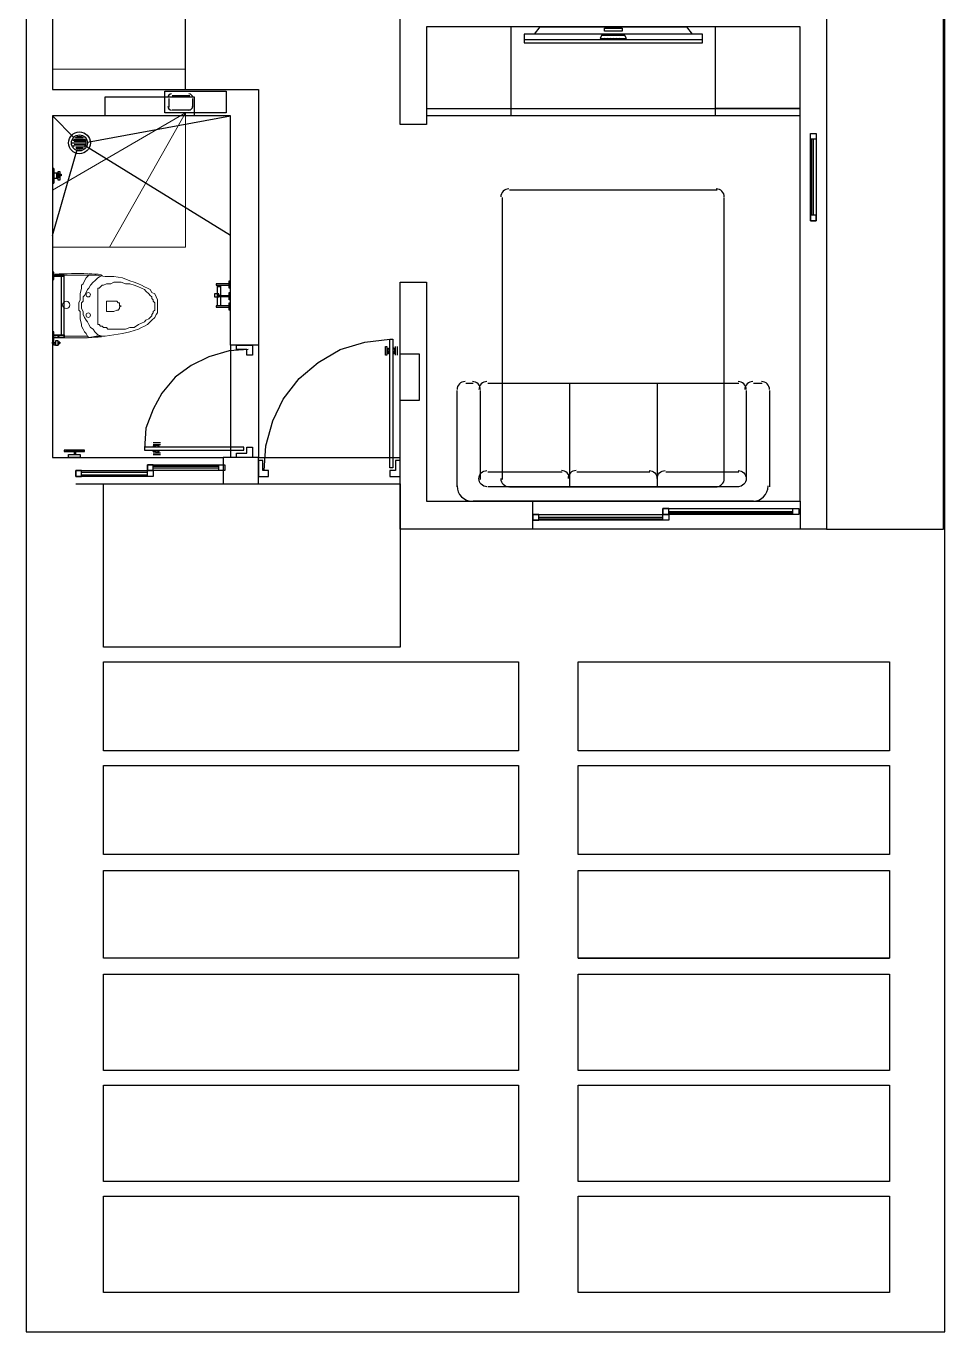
# Model space of a CAD drawing. Header units: metres. Extents: x -5 to 105, y 23 to 139.
# Drawn here: x -5.25 to 0.95, y 120.14 to 128.95 of the extents above; entities that cross this region are included whole.
import ezdxf

# ---------------------------------------------------------------- set-up
doc = ezdxf.new("R2010")
doc.units = ezdxf.units.M

msp = doc.modelspace()

# ---------------------------------------------------------------- hatches: boundary and pattern name
at = {"transparency": 33554559}
h = msp.add_hatch(color=256, dxfattribs=at)
h.paths.add_polyline_path([(-5.0516, 126.8552), (-5.0614, 126.865), (-5.0516, 126.8552)], flags=0)
h.paths.add_polyline_path([(-5.0516, 126.8552), (-5.0614, 126.8552), (-5.0516, 126.8552)], flags=0)
h.paths.add_polyline_path([(-5.0516, 126.8552), (-5.0614, 126.8552), (-5.0516, 126.8552)], flags=0)

# ---------------------------------------------------------------- linework, layer by layer
at = {"lineweight": 25}
for points in [[(0.9483, 136.6382), (-5.2486, 136.6382), (-5.2486, 120.1361), (0.9483, 120.1361)], [(-2.7265, 127.2197), (-2.5492, 127.2197), (-2.5492, 125.7419), (-0.0271, 125.7419), (-0.0271, 128.9438), (-2.5492, 128.9438), (-2.5492, 128.2837), (-2.7265, 128.2837), (-2.7265, 129.9881), (-2.5492, 129.9881), (-2.5492, 129.1211), (-0.0271, 129.1211), (-0.0271, 134.7072), (0.1503, 134.7072), (0.1503, 125.5547), (-2.7265, 125.5547)], [(-1.3472, 128.9339), (-1.229, 128.9339), (-1.229, 128.9142), (-1.3472, 128.9142)], [(-1.8891, 128.8945), (-1.8891, 128.8354), (-0.6871, 128.8354), (-0.6871, 128.8945)], [(-1.3768, 128.865), (-1.1994, 128.865), (-1.2093, 128.8847), (-1.3669, 128.8847)], [(-4.3127, 128.3625), (-4.3127, 128.5103), (-3.8989, 128.5103), (-3.8989, 128.3625)], [(0.0419, 127.6335), (0.0813, 127.6335), (0.0813, 127.6729), (0.0419, 127.6729), (0.0419, 127.6335), (0.0419, 128.2246), (0.0813, 128.2246), (0.0813, 127.6335)], [(0.0813, 128.2246), (0.0813, 128.1852), (0.0419, 128.1852), (0.0419, 128.2246)], [(-5.0713, 127.8896), (-5.0614, 127.8896), (-5.0614, 127.9881), (-5.0713, 127.9881)], [(-5.0614, 127.929), (-5.0614, 127.9192), (-5.0614, 127.8995), (-5.0614, 127.8896), (-5.0614, 127.9881), (-5.0614, 127.9783), (-5.0614, 127.9586), (-5.0614, 127.9487), (-5.0614, 127.9389)], [(-5.022, 127.9487), (-5.0319, 127.9487), (-5.0319, 127.9684), (-5.022, 127.9684)], [(-5.0417, 127.9389), (-5.0417, 127.9192), (-5.0614, 127.9192), (-5.0614, 127.929), (-5.0614, 127.9389), (-5.0614, 127.9487), (-5.0614, 127.9586), (-5.0417, 127.9586)], [(-5.0319, 127.929), (-5.0417, 127.9192), (-5.0417, 127.9389), (-5.0417, 127.9586), (-5.0319, 127.9586), (-5.0319, 127.9389)], [(-5.022, 127.9389), (-5.022, 127.9487), (-5.0319, 127.9487), (-5.0319, 127.9389)], [(-5.022, 127.9389), (-5.022, 127.929), (-5.0319, 127.929), (-5.0319, 127.9389), (-5.0319, 127.9487), (-5.022, 127.9487), (-5.0122, 127.9487), (-5.0122, 127.9389)], [(-5.022, 127.929), (-5.0319, 127.929), (-5.0319, 127.9487), (-5.022, 127.9487)], [(-5.022, 127.9093), (-5.0319, 127.9093), (-5.0319, 127.929), (-5.022, 127.929)], [(-3.9777, 127.1409), (-3.9777, 127.1212), (-3.9482, 127.1212), (-3.9482, 127.1409)], [(-5.0713, 126.8059), (-5.0713, 126.8157), (-5.0614, 126.8157), (-5.0614, 126.8059)], [(-5.022, 126.8157), (-5.022, 126.8059), (-5.022, 126.8157), (-5.022, 126.8059), (-5.0319, 126.8059), (-5.022, 126.8059), (-5.022, 126.8157), (-5.022, 126.8059)], [(-2.7758, 125.9685), (-2.7955, 125.9685), (-2.7955, 126.8354), (-2.7758, 126.8354)], [(-3.7216, 126.796), (-3.7216, 126.7271), (-3.761, 126.7271), (-3.761, 126.7665), (-3.8299, 126.7665), (-3.8299, 126.796)], [(-2.825, 126.7271), (-2.825, 126.7862), (-2.8152, 126.7862), (-2.8152, 126.7271)], [(-4.8841, 126.0571), (-4.8841, 126.0374), (-4.9629, 126.0374), (-4.9629, 126.0571)], [(-3.7807, 126.0867), (-3.7807, 126.1064), (-4.4506, 126.1064), (-4.4506, 126.0867)], [(-3.9186, 125.8601), (-3.6821, 125.8601), (-3.6821, 126.0374), (-3.9186, 126.0374)], [(-3.761, 126.1064), (-3.7216, 126.1064), (-3.7216, 126.0374), (-3.8299, 126.0374), (-3.8299, 126.067), (-3.761, 126.067)], [(-4.9136, 125.9488), (-4.9136, 125.9094), (-4.8742, 125.9094), (-4.8742, 125.9488), (-4.9136, 125.9488), (-4.3915, 125.9488), (-4.3915, 125.9094), (-4.9136, 125.9094)], [(-4.4309, 125.9882), (-4.4309, 125.9488), (-4.3915, 125.9488), (-4.3915, 125.9882), (-4.4309, 125.9882), (-3.9087, 125.9882), (-3.9087, 125.9488), (-4.4309, 125.9488)], [(-4.3915, 125.9094), (-4.4309, 125.9094), (-4.4309, 125.9488), (-4.3915, 125.9488)], [(-3.9087, 125.9488), (-3.9482, 125.9488), (-3.9482, 125.9882), (-3.9087, 125.9882)], [(-3.6821, 125.9094), (-3.6132, 125.9094), (-3.6132, 125.9488), (-3.6526, 125.9488), (-3.6526, 126.0177), (-3.6821, 126.0177)], [(-2.7955, 125.9488), (-2.7955, 125.9094), (-2.7265, 125.9094), (-2.7265, 126.0177), (-2.7561, 126.0177), (-2.7561, 125.9488)], [(-2.7265, 125.8601), (-2.7265, 124.7567), (-4.7265, 124.7567), (-4.7265, 125.8601)], [(-0.9531, 125.6926), (-0.9531, 125.6532), (-0.9137, 125.6532), (-0.9137, 125.6926), (-0.9531, 125.6926), (-0.0369, 125.6926), (-0.0369, 125.6532), (-0.9531, 125.6532)], [(-0.0369, 125.6532), (-0.0763, 125.6532), (-0.0763, 125.6926), (-0.0369, 125.6926)], [(-1.83, 125.6532), (-1.83, 125.6138), (-1.7906, 125.6138), (-1.7906, 125.6532), (-1.83, 125.6532), (-0.9137, 125.6532), (-0.9137, 125.6138), (-1.83, 125.6138)], [(-0.9137, 125.6138), (-0.9531, 125.6138), (-0.9531, 125.6532), (-0.9137, 125.6532)], [(-1.9285, 124.6582), (-1.9285, 124.0572), (-4.7265, 124.0572), (-4.7265, 124.6582)], [(0.5739, 124.6582), (0.5739, 124.0572), (-1.5246, 124.0572), (-1.5246, 124.6582)], [(-1.9285, 123.9587), (-1.9285, 123.3577), (-4.7265, 123.3577), (-4.7265, 123.9587)], [(0.5739, 123.9587), (0.5739, 123.3577), (-1.5246, 123.3577), (-1.5246, 123.9587)], [(-1.9285, 123.2493), (-1.9285, 122.6582), (-4.7265, 122.6582), (-4.7265, 123.2493)], [(0.5739, 123.2493), (0.5739, 122.6582), (-1.5246, 122.6582), (-1.5246, 123.2493)], [(-1.9285, 122.5498), (-1.9285, 121.8996), (-4.7265, 121.8996), (-4.7265, 122.5498)], [(0.5739, 122.5498), (0.5739, 121.8996), (-1.5246, 121.8996), (-1.5246, 122.5498)], [(-1.9285, 121.8011), (-1.9285, 121.1508), (-4.7265, 121.1508), (-4.7265, 121.8011)], [(0.5739, 121.8011), (0.5739, 121.1508), (-1.5246, 121.1508), (-1.5246, 121.8011)], [(-1.9285, 121.0523), (-1.9285, 120.4021), (-4.7265, 120.4021), (-4.7265, 121.0523)], [(0.5739, 121.0523), (0.5739, 120.4021), (-1.5246, 120.4021), (-1.5246, 121.0523)]]:
    msp.add_lwpolyline(points, close=True, dxfattribs=at)
for points in [[(0.1503, 125.5547), (0.9384, 125.5547), (0.9384, 136.2146), (-2.9728, 136.2146), (-2.9728, 134.7072)], [(-3.229, 134.5299), (-3.229, 134.7072), (-2.3324, 134.7072), (-2.3324, 134.5299), (-5.0713, 134.5299), (-5.0713, 128.5201), (-3.6821, 128.5201), (-3.6821, 126.796), (-3.8693, 126.796), (-3.8693, 128.3428), (-5.0713, 128.3428), (-5.0713, 126.0374), (-3.9186, 126.0374)], [(-4.1747, 128.5201), (-4.1747, 131.3575), (-5.0713, 131.3575)], [(-4.1747, 128.5201), (-4.1747, 131.3575)], [(-1.9778, 128.3428), (-1.9778, 128.9438)], [(-1.8201, 128.8945), (-1.7807, 128.9438), (-0.7955, 128.9438), (-0.7561, 128.8945)], [(-0.5985, 128.3428), (-0.5985, 128.9438)], [(-0.6871, 128.8551), (-1.8891, 128.8551)], [(-1.3472, 128.8748), (-1.3472, 128.8748)], [(-1.3275, 128.8748), (-1.3275, 128.8748)], [(-1.3078, 128.8748), (-1.3078, 128.8748)], [(-1.2881, 128.8748), (-1.2881, 128.8748)], [(-1.2684, 128.8748), (-1.2684, 128.8748)], [(-1.2487, 128.8748), (-1.2487, 128.8748)], [(-4.7166, 128.3428), (-4.7166, 128.4709), (-4.1156, 128.4709), (-4.1156, 128.3428)], [(-4.2831, 128.4019), (-4.2831, 128.461)], [(-4.2634, 128.4807), (-4.1452, 128.4807)], [(-4.1255, 128.461), (-4.1255, 128.4019)], [(-4.9235, 128.195), (-5.0713, 128.3428)], [(-4.8348, 128.1655), (-3.8693, 128.3428)], [(-4.1452, 128.3822), (-4.2634, 128.3822)], [(-2.5492, 128.3921), (-0.0271, 128.3921), (-0.5985, 128.3921)], [(-0.0271, 128.3428), (-2.5492, 128.3428)], [(-4.8644, 128.195), (-4.9136, 128.195)], [(-3.8693, 127.5349), (-4.8447, 128.1359)], [(0.0518, 127.6729), (0.0518, 128.1852)], [(0.0616, 127.6729), (0.0616, 128.1852)], [(-5.0713, 127.5349), (-4.9038, 128.1162)], [(-5.0614, 127.929), (-5.0614, 127.929)], [(-5.0319, 127.9389), (-5.0319, 127.9487), (-5.0319, 127.9389)], [(-5.0319, 127.9389), (-5.0319, 127.9389)], [(-5.022, 127.9389), (-5.022, 127.9389)], [(-2.0369, 127.7911), (-2.0369, 126.9832), (-2.0369, 125.8897)], [(-0.5886, 127.8404), (-1.9876, 127.8404)], [(-0.5394, 125.8897), (-0.5394, 127.0029), (-0.5394, 127.7911)], [(-5.0713, 127.2394), (-5.0614, 127.2394), (-5.0614, 127.2886), (-5.0713, 127.2886)], [(-5.0614, 127.2886), (-5.0614, 127.2886)], [(-4.9925, 126.865), (-4.9925, 127.2591), (-4.9925, 127.2689), (-5.0614, 127.2689)], [(-4.9925, 127.2591), (-5.0614, 127.2591)], [(-5.0122, 127.2591), (-5.0122, 126.865)], [(-5.0614, 127.2394), (-5.0614, 127.2394)], [(-3.8792, 127.2098), (-3.9679, 127.2098), (-3.9679, 127.2), (-3.8792, 127.2)], [(-3.9383, 127.2), (-3.9383, 127.1901), (-3.9383, 127.131), (-3.9383, 127.062), (-3.958, 127.062), (-3.958, 127.131), (-3.958, 127.1901), (-3.958, 127.2)], [(-3.9383, 127.1901), (-3.958, 127.1901)], [(-3.8693, 127.1803), (-3.8792, 127.1803), (-3.8792, 127.2197), (-3.8792, 127.2295), (-3.8693, 127.2295)], [(-3.8792, 127.1803), (-3.8792, 127.1803)], [(-3.9383, 127.131), (-3.958, 127.131)], [(-3.9482, 127.131), (-3.8792, 127.131)], [(-3.8792, 127.1212), (-3.9482, 127.1212)], [(-3.8693, 127.1015), (-3.8792, 127.1015), (-3.8792, 127.1113), (-3.8792, 127.1507), (-3.8693, 127.1507)], [(-3.8792, 127.1507), (-3.8792, 127.1507)], [(-3.8693, 127.0325), (-3.8792, 127.0325), (-3.8792, 127.0817), (-3.8693, 127.0817)], [(-3.8792, 127.0817), (-3.8792, 127.0817)], [(-3.8792, 127.062), (-3.9679, 127.062), (-3.9679, 127.0522), (-3.8792, 127.0522)], [(-3.958, 127.062), (-3.958, 127.062)], [(-3.9383, 127.062), (-3.9383, 127.062)], [(-3.8792, 127.0325), (-3.8792, 127.0325)], [(-5.0713, 126.8256), (-5.0614, 126.8256), (-5.0614, 126.8354), (-5.0614, 126.8749), (-5.0614, 126.8847), (-5.0713, 126.8847)], [(-5.0614, 126.865), (-4.9925, 126.865), (-4.9925, 126.8453), (-5.0614, 126.8453)], [(-5.022, 126.8059), (-5.0319, 126.8059), (-5.0319, 126.8157), (-5.0319, 126.8059), (-5.0319, 126.8157), (-5.0319, 126.8059), (-5.0319, 126.8157), (-5.0319, 126.8059), (-5.0319, 126.8157), (-5.0319, 126.8059), (-5.0319, 126.8157), (-5.0319, 126.8059), (-5.0319, 126.8157), (-5.0319, 126.8059), (-5.0319, 126.8157), (-5.0319, 126.8059), (-5.0319, 126.8157), (-5.0319, 126.8059), (-5.0319, 126.8157), (-5.0319, 126.8059), (-5.0319, 126.8157), (-5.0319, 126.8059), (-5.0319, 126.8157), (-5.0319, 126.796), (-5.0319, 126.8256), (-5.0516, 126.8256), (-5.0516, 126.796), (-5.0614, 126.796), (-5.0614, 126.8157), (-5.0516, 126.8157)], [(-5.0516, 126.8157), (-5.0516, 126.796), (-5.0516, 126.8157)], [(-5.0516, 126.8157), (-5.0516, 126.8157)], [(-5.0516, 126.8157), (-5.0516, 126.8157)], [(-5.0319, 126.8157), (-5.0319, 126.8157)], [(-5.0319, 126.8157), (-5.0319, 126.8157)], [(-5.0319, 126.8157), (-5.0319, 126.8157)], [(-5.0319, 126.8157), (-5.0319, 126.8157)], [(-5.0319, 126.8157), (-5.0319, 126.8157)], [(-5.0319, 126.8059), (-5.0319, 126.8157), (-5.0319, 126.8059)], [(-5.0319, 126.8157), (-5.0319, 126.8157)], [(-5.0319, 126.8157), (-5.0319, 126.8157)], [(-5.0319, 126.8157), (-5.0319, 126.8157)], [(-5.0319, 126.8157), (-5.0319, 126.8157)], [(-5.0319, 126.8157), (-5.0319, 126.8157)], [(-5.0319, 126.8157), (-5.0319, 126.8157)], [(-5.0319, 126.8157), (-5.0319, 126.8157)], [(-5.0319, 126.8157), (-5.0319, 126.8157)], [(-5.0319, 126.8157), (-5.0319, 126.8157)], [(-5.0319, 126.8157), (-5.0319, 126.8157)], [(-5.022, 126.8157), (-5.0319, 126.8157)], [(-5.0319, 126.8157), (-5.0319, 126.8157)], [(-5.022, 126.8157), (-5.022, 126.8157)], [(-5.022, 126.8157), (-5.022, 126.8157)], [(-5.022, 126.8157), (-5.022, 126.8157)], [(-5.022, 126.8157), (-5.022, 126.8157)], [(-5.022, 126.8157), (-5.022, 126.8157)], [(-5.022, 126.8157), (-5.022, 126.8157)], [(-3.6427, 125.9488), (-3.6329, 126.1163), (-3.5836, 126.2837), (-3.5147, 126.4315), (-3.4063, 126.5694), (-3.2782, 126.6778), (-3.1304, 126.7665), (-2.963, 126.8157), (-2.7955, 126.8354)], [(-5.0516, 126.796), (-5.0516, 126.796)], [(-5.0516, 126.796), (-5.0516, 126.796)], [(-5.0516, 126.796), (-5.0319, 126.796)], [(-5.0319, 126.8059), (-5.0319, 126.8059)], [(-5.0319, 126.8059), (-5.0319, 126.8059)], [(-5.0319, 126.8059), (-5.0319, 126.8059)], [(-5.0319, 126.8059), (-5.0319, 126.8059)], [(-5.0319, 126.8059), (-5.0319, 126.8059)], [(-5.0319, 126.8059), (-5.0319, 126.8059)], [(-5.0319, 126.8059), (-5.0319, 126.8059)], [(-5.0319, 126.8059), (-5.0319, 126.8059)], [(-5.0319, 126.8059), (-5.0319, 126.8059)], [(-5.0319, 126.8059), (-5.0319, 126.8059)], [(-5.0319, 126.8059), (-5.0319, 126.8059)], [(-5.0319, 126.8059), (-5.0319, 126.8059)], [(-5.0319, 126.8059), (-5.0319, 126.8059)], [(-5.0319, 126.8059), (-5.0319, 126.8059)], [(-5.0319, 126.8059), (-5.0319, 126.8059)], [(-5.0319, 126.8059), (-5.0319, 126.8059)], [(-5.0319, 126.8059), (-5.0319, 126.8059)], [(-5.0319, 126.8059), (-5.0319, 126.8059)], [(-5.0319, 126.8059), (-5.0319, 126.8059)], [(-5.0319, 126.8059), (-5.0319, 126.8059)], [(-5.0319, 126.8059), (-5.0319, 126.8059)], [(-5.0319, 126.8059), (-5.0319, 126.8059)], [(-5.0319, 126.8059), (-5.0319, 126.8059)], [(-5.0319, 126.8059), (-5.0319, 126.8059)], [(-5.0319, 126.796), (-5.0319, 126.796)], [(-5.022, 126.8059), (-5.022, 126.8059)], [(-5.022, 126.8059), (-5.022, 126.8059)], [(-5.022, 126.8059), (-5.022, 126.8059)], [(-5.022, 126.8059), (-5.022, 126.8059)], [(-5.022, 126.8059), (-5.022, 126.8059)], [(-3.7511, 126.7665), (-3.8792, 126.7566), (-4.0171, 126.7172), (-4.1353, 126.6581), (-4.2437, 126.5793), (-4.3324, 126.4709), (-4.3915, 126.3626), (-4.4408, 126.2345), (-4.4506, 126.0965)], [(-3.8693, 126.796), (-3.8693, 126.0374)], [(-3.6821, 126.796), (-3.6821, 126.0374), (-2.7265, 126.0374)], [(-2.825, 126.7271), (-2.825, 126.7271)], [(-2.8152, 126.7665), (-2.8053, 126.7665), (-2.8053, 126.7763), (-2.7955, 126.7763)], [(-2.7955, 126.7369), (-2.8053, 126.7369), (-2.8053, 126.7566), (-2.8152, 126.7566)], [(-2.7561, 126.7665), (-2.7659, 126.7665), (-2.7659, 126.7763), (-2.7758, 126.7763)], [(-2.7561, 126.7566), (-2.7659, 126.7566), (-2.7659, 126.7369), (-2.7758, 126.7369)], [(-2.7561, 126.7271), (-2.7561, 126.7862)], [(-2.7462, 126.7862), (-2.7462, 126.7271)], [(-2.7462, 126.7271), (-2.7462, 126.7271)], [(-2.7265, 126.7369), (-2.5984, 126.7369), (-2.5984, 126.4217), (-2.7265, 126.4217)], [(-2.3423, 125.8404), (-2.3423, 126.4906)], [(-2.2832, 126.5399), (-2.2339, 126.5399)], [(-2.1846, 125.8897), (-2.1846, 126.4906)], [(-2.1354, 126.5399), (-0.4408, 126.5399)], [(-1.5837, 126.5399), (-1.5837, 125.8897), (-1.5837, 125.8404)], [(-0.9926, 126.5399), (-0.9926, 125.8897), (-0.9926, 125.8404)], [(-0.3916, 126.4906), (-0.3916, 125.8897)], [(-0.3423, 126.5399), (-0.2832, 126.5399)], [(-0.2339, 126.4906), (-0.2339, 125.8404)], [(-4.4013, 126.136), (-4.4013, 126.136)], [(-4.3422, 126.136), (-4.3915, 126.136)], [(-4.3915, 126.136), (-4.3915, 126.136)], [(-4.3915, 126.1261), (-4.3422, 126.1261)], [(-4.3718, 126.1261), (-4.3718, 126.1163), (-4.3915, 126.1163), (-4.3915, 126.1064)], [(-4.3521, 126.1064), (-4.3521, 126.1163), (-4.3619, 126.1163), (-4.3619, 126.1261)], [(-4.3422, 126.136), (-4.3422, 126.136)], [(-4.3422, 126.136), (-4.3422, 126.136)], [(-4.9826, 126.0867), (-4.9728, 126.0867), (-4.9629, 126.0867), (-4.9531, 126.0867), (-4.9432, 126.0867), (-4.9334, 126.0867), (-4.9235, 126.0867), (-4.9334, 126.0867), (-4.9432, 126.0867), (-4.9531, 126.0867), (-4.9629, 126.0867), (-4.9728, 126.0867), (-4.9826, 126.0867), (-4.9925, 126.0867), (-4.9925, 126.0768), (-4.9826, 126.0768), (-4.9728, 126.0768), (-4.9629, 126.0768), (-4.9531, 126.0768), (-4.9432, 126.0768), (-4.9334, 126.0768), (-4.9235, 126.0768), (-4.9334, 126.0768), (-4.9432, 126.0768), (-4.9531, 126.0768), (-4.9629, 126.0768), (-4.9728, 126.0768), (-4.9826, 126.0768)], [(-4.9826, 126.0867), (-4.9826, 126.0867)], [(-4.9826, 126.0867), (-4.9826, 126.0867)], [(-4.9826, 126.0768), (-4.9826, 126.0768)], [(-4.9235, 126.0867), (-4.9235, 126.0867)], [(-4.9136, 126.0571), (-4.9136, 126.0867), (-4.9235, 126.0867), (-4.9235, 126.0571)], [(-4.9235, 126.0768), (-4.9235, 126.0768)], [(-4.8545, 126.0768), (-4.8644, 126.0768), (-4.8742, 126.0768), (-4.8841, 126.0768), (-4.8939, 126.0768), (-4.9038, 126.0768), (-4.9136, 126.0768), (-4.9038, 126.0768), (-4.8939, 126.0768), (-4.8841, 126.0768), (-4.8742, 126.0768), (-4.8644, 126.0768), (-4.8545, 126.0768), (-4.8545, 126.0867), (-4.8644, 126.0867), (-4.8742, 126.0867), (-4.8841, 126.0867), (-4.8939, 126.0867), (-4.9038, 126.0867), (-4.9136, 126.0867), (-4.9038, 126.0867), (-4.8939, 126.0867), (-4.8841, 126.0867), (-4.8742, 126.0867), (-4.8644, 126.0867), (-4.8545, 126.0867)], [(-4.9136, 126.0867), (-4.9136, 126.0867)], [(-4.9136, 126.0768), (-4.9136, 126.0768)], [(-4.8545, 126.0867), (-4.8545, 126.0867)], [(-4.8545, 126.0768), (-4.8545, 126.0768)], [(-4.8545, 126.0768), (-4.8545, 126.0768)], [(-4.4013, 126.067), (-4.4013, 126.067)], [(-4.3718, 126.067), (-4.3718, 126.0768), (-4.3915, 126.0768), (-4.3915, 126.0867)], [(-4.3422, 126.067), (-4.3915, 126.067)], [(-4.3915, 126.067), (-4.3915, 126.067)], [(-4.3915, 126.0571), (-4.3422, 126.0571)], [(-4.3619, 126.067), (-4.3619, 126.0768), (-4.3521, 126.0768), (-4.3521, 126.0867)], [(-4.3422, 126.067), (-4.3422, 126.067)], [(-4.9136, 125.8601), (-3.6821, 125.8601), (-3.6821, 126.0079)], [(-4.8742, 125.9389), (-4.4309, 125.9389)], [(-4.3915, 125.9783), (-3.9482, 125.9783)], [(-4.3915, 125.9685), (-3.9482, 125.9685)], [(-1.6329, 125.9389), (-2.1354, 125.9389)], [(-1.0418, 125.9389), (-1.5344, 125.9389)], [(-0.4408, 125.9389), (-0.9334, 125.9389)], [(-4.8742, 125.9192), (-4.4309, 125.9192)], [(-3.6821, 125.8601), (-2.7265, 125.8601)], [(-3.6821, 125.8601), (-2.7265, 125.8601)], [(-0.4408, 125.8404), (-2.1354, 125.8404)], [(-1.9876, 125.8404), (-0.5886, 125.8404)], [(-0.3423, 125.7419), (-2.2339, 125.7419)], [(-1.83, 125.5547), (-1.83, 125.7419)], [(-0.9137, 125.6729), (-0.0763, 125.6729)], [(-0.0271, 125.7419), (-0.0271, 125.5547)], [(-1.7906, 125.6335), (-0.9531, 125.6335)], [(-1.7906, 125.6237), (-0.9531, 125.6237)], [(-0.9137, 125.6631), (-0.0763, 125.6631)], [(-1.5246, 122.6582), (0.5739, 122.6582)]]:
    msp.add_lwpolyline(points, dxfattribs=at)
at = {"lineweight": 0}
for points in [[(-4.1747, 128.6581), (-5.0713, 128.6581)], [(-5.0713, 127.8404), (-4.1747, 128.3625), (-4.6871, 127.4561)], [(-4.1747, 128.3625), (-4.1747, 127.4561), (-5.0713, 127.4561)], [(-5.0614, 127.2492), (-5.0614, 127.2591), (-5.0614, 127.2492)], [(-5.0516, 127.2591), (-5.0516, 127.2591), (-5.0516, 127.2591)], [(-5.0614, 126.865), (-5.0713, 126.865), (-5.0614, 126.865)], [(-5.0516, 126.8552), (-5.0516, 126.8552), (-5.0516, 126.8552)], [(-5.0516, 126.8552), (-5.0516, 126.8552), (-5.0516, 126.8552)]]:
    msp.add_lwpolyline(points, dxfattribs=at)
at = {"lineweight": 25}
for points in [[(-4.9311, 128.1746, -0.06264), (-4.9235, 128.1852), (-4.8518, 128.1846, -0.06264), (-4.8447, 128.1753), (-4.9235, 128.1753)], [(-4.9235, 128.1556), (-4.8451, 128.1547, 0.05643), (-4.8447, 128.1655), (-4.9235, 128.1655)], [(-4.9136, 128.1359), (-4.853, 128.1347, 0.064151), (-4.8447, 128.1458), (-4.9235, 128.1458)], [(-2.1403, 125.8404, -0.414214), (-2.1945, 125.8946, -0.414214), (-2.1403, 125.9488)], [(-1.0467, 125.9488, -0.414214), (-0.9926, 125.8946, -0.414214), (-0.9384, 125.9488)], [(-0.4458, 125.9488, -0.414214), (-0.3916, 125.8946, -0.414214), (-0.4458, 125.8404)]]:
    msp.add_lwpolyline(points, format="xyb", dxfattribs=at)
msp.add_lwpolyline([(-4.8644, 128.1261), (-4.9136, 128.1261, 0.326163)], format="xyb", close=True, dxfattribs=at)
at = {"lineweight": 20}
for points in [[(-5.0713, 127.2443, -0.395239), (-5.0483, 127.2689, 0.396131)], [(-4.9777, 127.0916, -0.414204), (-4.9531, 127.067, -0.414204), (-4.9777, 127.0423, -0.414152), (-5.0023, 127.067, -0.414152)], [(-4.8299, 127.0128, -0.414354), (-4.8151, 126.998, -0.414185), (-4.8299, 126.9832, -0.414026), (-4.8447, 126.998, -0.414232)], [(-5.0483, 126.8552, -0.396185), (-5.0713, 126.8799, 0.395239)]]:
    msp.add_lwpolyline(points, format="xyb", close=True, dxfattribs=at)
at = {"lineweight": 0}
msp.add_lwpolyline([(-5.0614, 127.2591), (-5.0614, 127.2591), (-5.0614, 127.2591)], close=True, dxfattribs=at)
at = {"lineweight": 20}
for points in [[(-5.0417, 127.2689), (-5.0319, 127.2689), (-5.022, 127.2689), (-5.0023, 127.2689), (-4.9826, 127.2689), (-4.9629, 127.2689), (-4.9334, 127.2689), (-4.8841, 127.2689), (-4.8348, 127.2689), (-4.7757, 127.2689), (-4.7166, 127.2591), (-4.6575, 127.2591), (-4.5984, 127.2492), (-4.5491, 127.2295), (-4.5196, 127.2197), (-4.49, 127.2098), (-4.4703, 127.2), (-4.4506, 127.1901), (-4.4309, 127.1803), (-4.4112, 127.1704), (-4.4013, 127.1507), (-4.3816, 127.1409), (-4.3718, 127.1212), (-4.3619, 127.1015), (-4.3619, 127.0817), (-4.3619, 127.062), (-4.3619, 127.0325), (-4.3619, 127.0128), (-4.3718, 127.0029), (-4.3816, 126.9832), (-4.4013, 126.9635), (-4.4112, 126.9537), (-4.4309, 126.934), (-4.4506, 126.9241), (-4.4703, 126.9143), (-4.49, 126.9044), (-4.5196, 126.8946), (-4.5491, 126.8847), (-4.5984, 126.8749), (-4.6575, 126.865), (-4.7166, 126.8552), (-4.7757, 126.8552), (-4.8348, 126.8453), (-4.8841, 126.8453), (-4.9334, 126.8453), (-4.9629, 126.8453), (-4.9826, 126.8453), (-5.0023, 126.8453), (-5.022, 126.8453), (-5.0319, 126.8552), (-5.0417, 126.8552), (-5.0319, 126.8552), (-5.022, 126.8453), (-5.0023, 126.8453), (-4.9826, 126.8453), (-4.9629, 126.8453), (-4.9334, 126.8453), (-4.8841, 126.8453), (-4.8348, 126.8453), (-4.7757, 126.8552), (-4.7166, 126.8552), (-4.6575, 126.865), (-4.5984, 126.8749), (-4.5491, 126.8847), (-4.5196, 126.8946), (-4.49, 126.9044), (-4.4703, 126.9143), (-4.4506, 126.9241), (-4.4309, 126.934), (-4.4112, 126.9537), (-4.4013, 126.9635), (-4.3816, 126.9832), (-4.3718, 127.0029), (-4.3619, 127.0128), (-4.3619, 127.0325), (-4.3619, 127.062), (-4.3619, 127.0817), (-4.3619, 127.1015), (-4.3718, 127.1212), (-4.3816, 127.1409), (-4.4013, 127.1507), (-4.4112, 127.1704), (-4.4309, 127.1803), (-4.4506, 127.1901), (-4.4703, 127.2), (-4.49, 127.2098), (-4.5196, 127.2197), (-4.5491, 127.2295), (-4.5984, 127.2492), (-4.6575, 127.2591), (-4.7166, 127.2591), (-4.7757, 127.2689), (-4.8348, 127.2689), (-4.8841, 127.2689), (-4.9334, 127.2689), (-4.9629, 127.2689), (-4.9826, 127.2689), (-5.0023, 127.2689), (-5.022, 127.2689), (-5.0319, 127.2689)], [(-4.825, 126.8453), (-4.8348, 126.8552), (-4.8447, 126.8749), (-4.8545, 126.8847), (-4.8644, 126.9044), (-4.8742, 126.9241), (-4.8742, 126.934), (-4.8841, 126.9734), (-4.8841, 127.0029), (-4.8841, 127.0226), (-4.8939, 127.0325), (-4.8939, 127.0423), (-4.8939, 127.0522), (-4.8939, 127.062), (-4.8939, 127.0719), (-4.8939, 127.0817), (-4.8841, 127.1015), (-4.8841, 127.1113), (-4.8841, 127.1409), (-4.8742, 127.1803), (-4.8742, 127.2), (-4.8644, 127.2098), (-4.8545, 127.2295), (-4.8447, 127.2492), (-4.8348, 127.2591), (-4.825, 127.2689), (-4.8348, 127.2591), (-4.8447, 127.2492), (-4.8545, 127.2295), (-4.8644, 127.2098), (-4.8742, 127.2), (-4.8742, 127.1803), (-4.8841, 127.1409), (-4.8841, 127.1113), (-4.8841, 127.1015), (-4.8939, 127.0817), (-4.8939, 127.0719), (-4.8939, 127.062), (-4.8939, 127.0522), (-4.8939, 127.0423), (-4.8939, 127.0325), (-4.8841, 127.0226), (-4.8841, 127.0029), (-4.8841, 126.9734), (-4.8742, 126.934), (-4.8742, 126.9241), (-4.8644, 126.9044), (-4.8545, 126.8847), (-4.8447, 126.8749), (-4.8348, 126.8552)], [(-5.0713, 127.2394), (-5.0713, 127.062), (-5.0713, 126.8749), (-5.0713, 127.062)], [(-4.49, 127.1901), (-4.5196, 127.2), (-4.5491, 127.2098), (-4.5787, 127.2098), (-4.6082, 127.2197), (-4.6279, 127.2197), (-4.6575, 127.2197), (-4.6772, 127.2098), (-4.6969, 127.2098), (-4.7068, 127.2098), (-4.7265, 127.2), (-4.7363, 127.2), (-4.7462, 127.1901), (-4.756, 127.1803), (-4.7659, 127.1803), (-4.7659, 127.1704), (-4.7659, 127.062), (-4.7659, 126.9438), (-4.7659, 126.934), (-4.756, 126.934), (-4.7462, 126.9241), (-4.7363, 126.9241), (-4.7265, 126.9143), (-4.7068, 126.9143), (-4.6969, 126.9044), (-4.6772, 126.9044), (-4.6575, 126.9044), (-4.6279, 126.9044), (-4.6082, 126.9044), (-4.5787, 126.9044), (-4.5491, 126.9143), (-4.5196, 126.9143), (-4.49, 126.934), (-4.4703, 126.9438), (-4.4506, 126.9537), (-4.4408, 126.9635), (-4.421, 126.9734), (-4.4112, 126.9832), (-4.4013, 126.9931), (-4.4013, 127.0029), (-4.3915, 127.0128), (-4.3915, 127.0226), (-4.3816, 127.0325), (-4.3816, 127.0423), (-4.3816, 127.0522), (-4.3816, 127.062), (-4.3816, 127.0719), (-4.3816, 127.0817), (-4.3915, 127.0916), (-4.3915, 127.1015), (-4.4013, 127.1113), (-4.4013, 127.1212), (-4.4112, 127.131), (-4.421, 127.1409), (-4.4408, 127.1606), (-4.4506, 127.1704), (-4.4703, 127.1803)], [(-4.7068, 127.0916), (-4.7068, 127.062), (-4.7068, 127.0226), (-4.6969, 127.0226), (-4.6871, 127.0226), (-4.6772, 127.0226), (-4.6575, 127.0226), (-4.6378, 127.0325), (-4.6279, 127.0325), (-4.6181, 127.0423), (-4.6181, 127.0522), (-4.6082, 127.062), (-4.6181, 127.062), (-4.6181, 127.0719), (-4.6181, 127.0817), (-4.6279, 127.0817), (-4.6378, 127.0916), (-4.6575, 127.0916), (-4.6772, 127.0916), (-4.6871, 127.0916), (-4.6969, 127.0916)]]:
    msp.add_lwpolyline(points, close=True, dxfattribs=at)
msp.add_lwpolyline([(-4.7363, 126.8552), (-4.7659, 126.865), (-4.7856, 126.8847), (-4.7954, 126.9044), (-4.8151, 126.9143), (-4.825, 126.934), (-4.8348, 126.9537), (-4.8447, 126.9635), (-4.8545, 126.9832), (-4.8644, 127.0029), (-4.8644, 127.0128), (-4.8644, 127.0226), (-4.8742, 127.0423), (-4.8742, 127.0522), (-4.8742, 127.062), (-4.8742, 127.0719), (-4.8742, 127.0817), (-4.8644, 127.0916), (-4.8644, 127.1015), (-4.8644, 127.1212), (-4.8545, 127.131), (-4.8447, 127.1507), (-4.8348, 127.1704), (-4.825, 127.1803), (-4.8151, 127.2), (-4.7954, 127.2197), (-4.7856, 127.2295), (-4.7659, 127.2492), (-4.7363, 127.2689)], dxfattribs=at)
at = {"lineweight": 25}
for radius in [0.0739, 0.0542]:
    msp.add_circle((-4.889, 128.1605), radius, dxfattribs=at)
at = {"lineweight": 20}
msp.add_circle((-4.8299, 127.1359), 0.0148, dxfattribs=at)
at = {"lineweight": 25}
for centre, radius, start, end in [((-4.2683, 128.466), 0.0246, 90.00094, 179.99906), ((-4.1501, 128.466), 0.0246, 0.00094, 89.99906), ((-4.2683, 128.4068), 0.0246, 180.00094, 269.99906), ((-4.1501, 128.4068), 0.0246, 270.00094, 359.99906), ((-4.889, 128.1605), 0.0443, 174.70452, 187.62351), ((-4.889, 128.1605), 0.0443, 200.9572, 215.63932), ((-4.889, 128.1605), 0.0443, 50.11437, 129.88563), ((-1.9925, 127.796), 0.0542, 89.99955, 180.00045), ((-0.5935, 127.796), 0.0542, 359.99955, 90.00045), ((-2.2881, 126.4956), 0.0542, 89.99995, 180.00005), ((-2.2388, 126.4956), 0.0542, 359.99995, 90.00005), ((-2.1403, 126.4956), 0.0542, 89.99995, 180.00005), ((-0.4458, 126.4956), 0.0542, 359.99995, 90.00005), ((-0.3472, 126.4956), 0.0542, 89.99995, 180.00005), ((-0.2881, 126.4956), 0.0542, 359.99995, 90.00005), ((-1.6379, 125.8946), 0.0542, 359.99995, 90.00005), ((-1.5393, 125.8946), 0.0542, 89.99995, 180.00005), ((-2.2388, 125.8453), 0.1034, 180, 270), ((-1.9925, 125.8946), 0.0542, 179.99955, 270.00045), ((-0.5935, 125.8946), 0.0542, 269.99955, 0.00045), ((-0.3472, 125.8453), 0.1034, 270, 0)]:
    msp.add_arc(centre, radius, start, end, dxfattribs=at)
at = {"lineweight": 20}
for centre, radius, start, end in [((-4.9087, 124.9881), 2.2907, 88.0721, 93.64744), ((-4.8891, 125.5198), 1.759, 85.18812, 87.99989), ((-4.9087, 129.1458), 2.2906, 266.3469, 271.92786), ((-4.8891, 128.6044), 1.7591, 272.01129, 274.82303)]:
    msp.add_arc(centre, radius, start, end, dxfattribs=at)
at = {"transparency": 33554559}
for points in [[(-5.0614, 127.2591), (-5.0614, 127.2492), (-5.0713, 127.2492)], [(-5.0516, 127.2591), (-5.0614, 127.2591), (-5.0614, 127.2591)], [(-5.0614, 127.2591), (-5.0516, 127.2591), (-5.0516, 127.2591)], [(-5.0516, 127.2591), (-5.0516, 127.2591), (-5.0614, 127.2591)], [(-5.0614, 127.2591), (-5.0516, 127.2591), (-5.0516, 127.2591)], [(-5.0417, 127.2689), (-5.0516, 127.2689), (-5.0516, 127.2689)], [(-5.0516, 127.2689), (-5.0516, 127.2591), (-5.0516, 127.2591)], [(-5.0516, 127.2591), (-5.0516, 127.2591), (-5.0516, 127.2689)], [(-5.0614, 127.2492), (-5.0713, 127.2492), (-5.0713, 127.2394)], [(-5.0713, 127.2492), (-5.0614, 127.2492), (-5.0614, 127.2492)], [(-5.0614, 127.2492), (-5.0614, 127.2492), (-5.0713, 127.2492)], [(-5.0713, 127.2394), (-5.0713, 127.062), (-5.0713, 127.062)], [(-5.0713, 127.062), (-5.0713, 126.8749), (-5.0713, 126.8749)], [(-5.0713, 126.8749), (-5.0614, 126.8749), (-5.0614, 126.8749)], [(-5.0614, 126.8749), (-5.0713, 126.8749), (-5.0614, 126.865)], [(-5.0713, 126.8749), (-5.0614, 126.865), (-5.0713, 126.865)], [(-5.0713, 126.865), (-5.0614, 126.865), (-5.0614, 126.865)], [(-5.0614, 126.865), (-5.0516, 126.8552), (-5.0614, 126.8552)], [(-5.0614, 126.8552), (-5.0516, 126.8552), (-5.0516, 126.8552)], [(-5.0516, 126.8552), (-5.0516, 126.8552), (-5.0614, 126.8552)], [(-5.0516, 126.8552), (-5.0417, 126.8552), (-5.0417, 126.8552)]]:
    msp.add_solid(points, dxfattribs=at)

doc.saveas('drawing.dxf')
